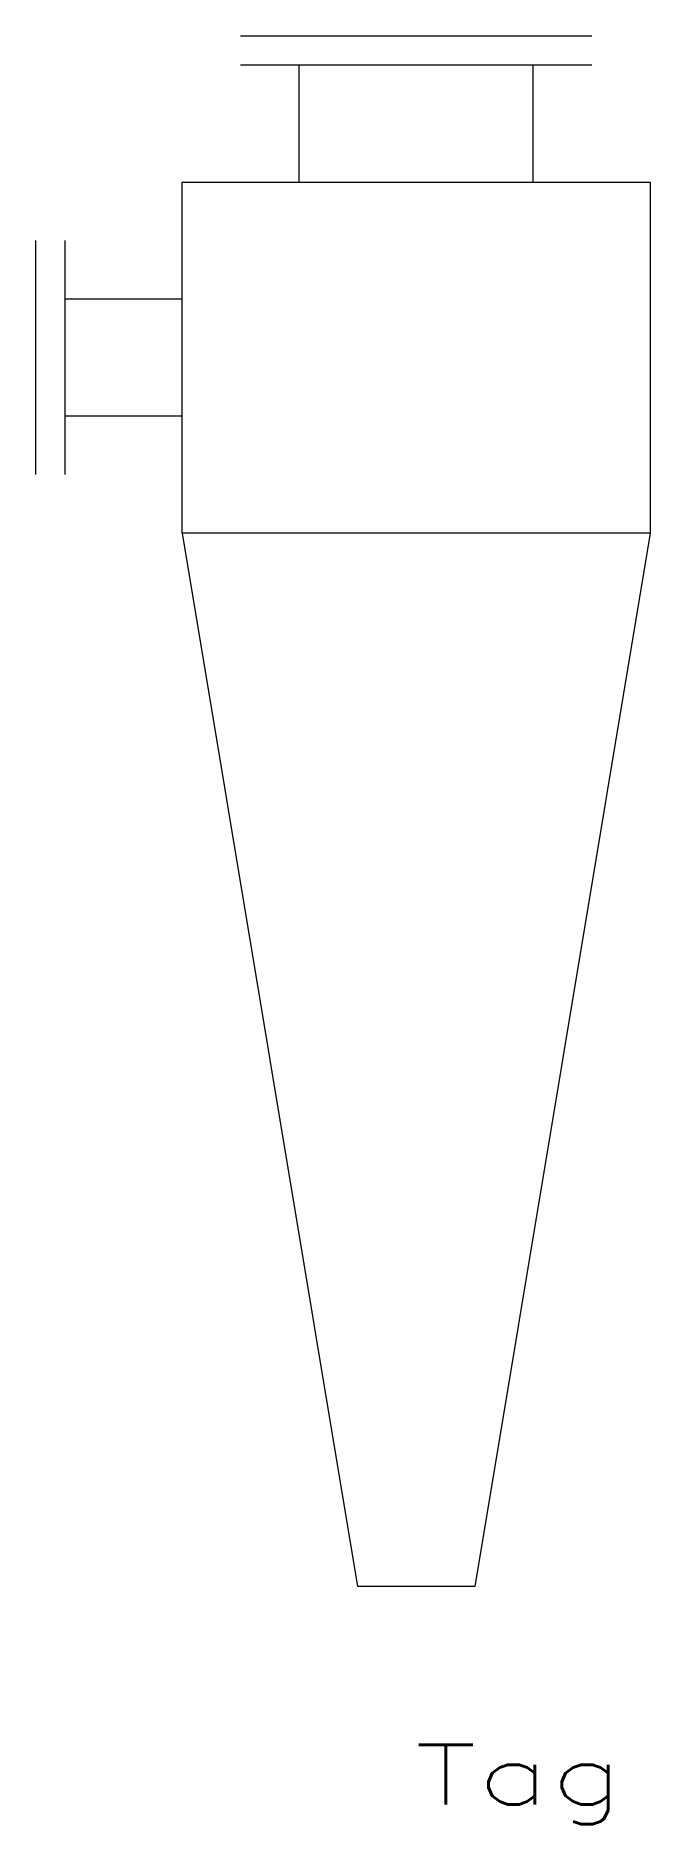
# Model space of a CAD drawing. Header units: inches. Extents: x -8.1 to 5, y -20.6 to 17.6.
import ezdxf
from ezdxf.enums import TextEntityAlignment as Align

# ---------------------------------------------------------------- set-up
doc = ezdxf.new("R2010")
doc.units = ezdxf.units.IN
doc.header["$MEASUREMENT"] = 0
doc.layers.get('0').update_dxf_attribs({"lineweight": 0})
doc.layers.add('1', color=7, linetype='Continuous', lineweight=0)
doc.styles.add('STANDARD1', font='TXT.SHX')

msp = doc.modelspace()

# ---------------------------------------------------------------- linework, layer by layer
at = {"layer": '1', "color": 7, "linetype": 'Continuous'}
for p, q in [((-3.75, 17.625), (3.75, 17.625)), ((3.75, 17), (-3.75, 17)), ((-2.5, 14.5), (-2.5, 17)), ((2.5, 14.5), (2.5, 17)), ((-5, 14.5), (5, 14.5)), ((-5, 7), (-5, 14.5)), ((5, 14.5), (5, 7)), ((-8.125, 8.25), (-8.125, 13.25)), ((-7.5, 8.25), (-7.5, 13.25)), ((-5, 12), (-7.5, 12)), ((-5, 9.5), (-7.5, 9.5)), ((5, 7), (-5, 7)), ((-5, 7), (-1.25, -15.5)), ((5, 7), (1.25, -15.5)), ((1.25, -15.5), (-1.25, -15.5))]:
    msp.add_line(p, q, dxfattribs=at)

# ---------------------------------------------------------------- texts
at = {"color": 7, "linetype": 'Continuous', "style": 'STANDARD1', "width": 1.361111}
msp.add_text('Tag', height=1.272, dxfattribs=at).set_placement((-0.023, -20.153), (4.429, -20.153), align=Align.FIT)

doc.saveas('drawing.dxf')
